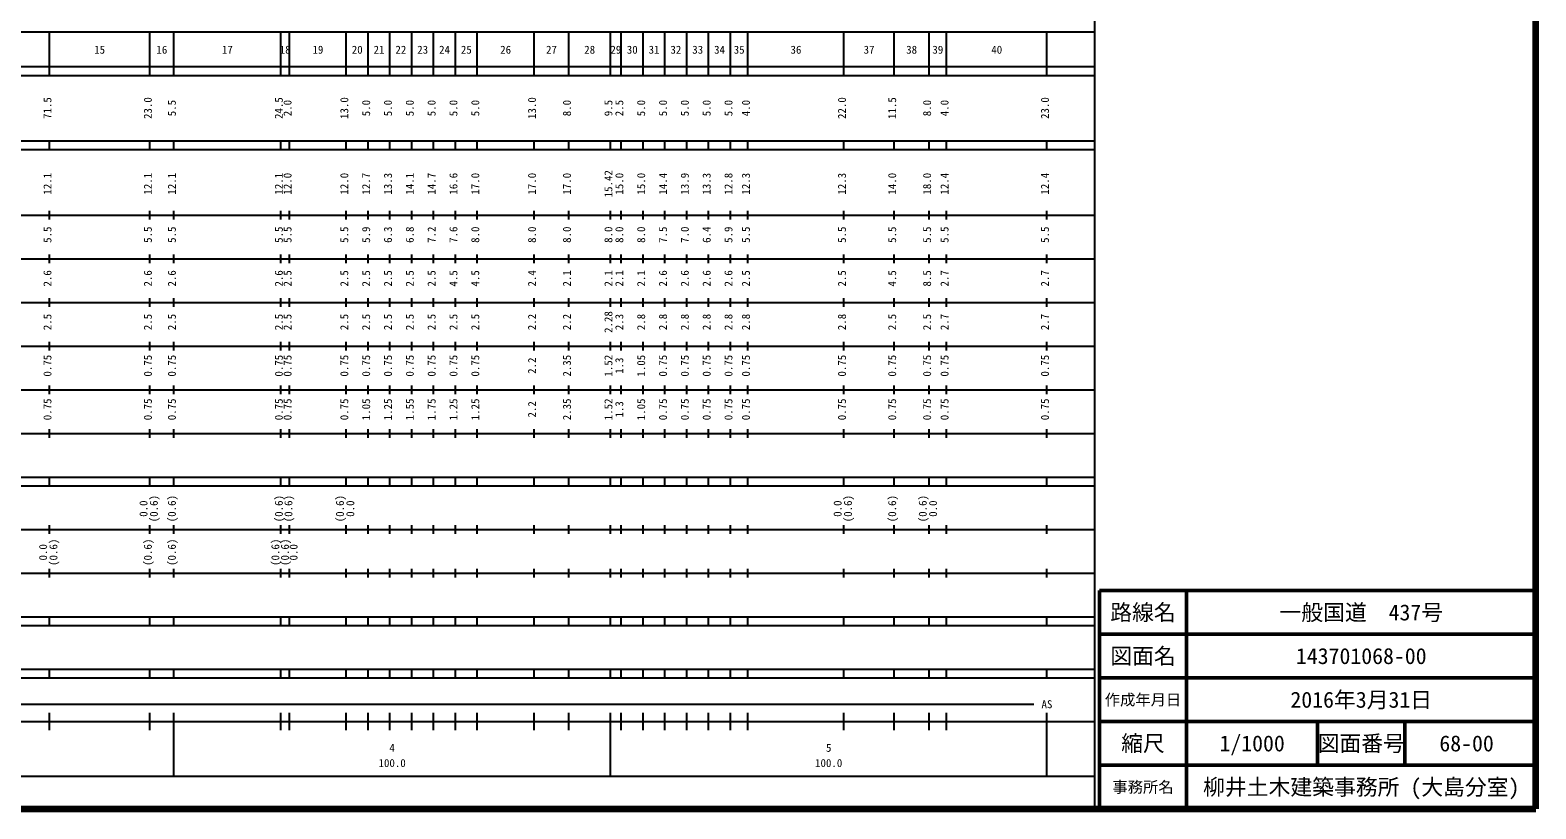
# Model space of a CAD drawing. Units: millimetres on the paper. Extents: x 40 to 680, y 20 to 380.
# Drawn here: x 335.1 to 680, y 20 to 198.4 of the extents above; entities that cross this region are included whole.
import ezdxf
from ezdxf.enums import TextEntityAlignment as Align

# ---------------------------------------------------------------- set-up
doc = ezdxf.new("R2010")
doc.units = ezdxf.units.MM
for name, color, linetype, lineweight in [('M-TTL', 2, 'Continuous', 140), ('M-TTL-BAND', 7, 'Continuous', 25), ('M-TTL-FRAM', 2, 'Continuous', 50), ('M-TTL-LINE', 7, 'Continuous', 50)]:
    doc.layers.add(name, color=color, linetype=linetype, lineweight=lineweight)
doc.layers.add('M-TTL-TXT', color=7, linetype='Continuous')
doc.styles.add('ＭＳ ゴシック', font='')
doc.styles.get('ＭＳ ゴシック').set_extended_font_data('MS Gothic')

msp = doc.modelspace()

# ---------------------------------------------------------------- linework, layer by layer
at = {"layer": 'M-TTL'}
for p, q in [((680, 20), (680, 380)), ((40, 20), (680, 20))]:
    msp.add_line(p, q, dxfattribs=at)
at = {"layer": 'M-TTL-BAND'}
for p, q in [((579, 20), (579, 370)), ((68, 198), (579, 198)), ((339.5, 188), (339.5, 198)), ((362.5, 188), (362.5, 198)), ((368, 188), (368, 198)), ((392.5, 188), (392.5, 198)), ((394.5, 188), (394.5, 198)), ((407.5, 188), (407.5, 198)), ((412.5, 188), (412.5, 198)), ((417.5, 188), (417.5, 198)), ((422.5, 188), (422.5, 198)), ((427.5, 188), (427.5, 198)), ((432.5, 188), (432.5, 198)), ((437.5, 188), (437.5, 198)), ((450.5, 188), (450.5, 198)), ((458.5, 188), (458.5, 198)), ((468, 188), (468, 198)), ((470.5, 188), (470.5, 198)), ((475.5, 188), (475.5, 198)), ((480.5, 188), (480.5, 198)), ((485.5, 188), (485.5, 198)), ((490.5, 188), (490.5, 198)), ((495.5, 188), (495.5, 198)), ((499.5, 188), (499.5, 198)), ((521.5, 188), (521.5, 198)), ((533, 188), (533, 198)), ((541, 188), (541, 198)), ((545, 188), (545, 198)), ((568, 188), (568, 198)), ((40, 190), (579, 190)), ((40, 188), (579, 188)), ((40, 173), (579, 173)), ((339.5, 171), (339.5, 173)), ((362.5, 171), (362.5, 173)), ((368, 171), (368, 173)), ((392.5, 171), (392.5, 173)), ((394.5, 171), (394.5, 173)), ((407.5, 171), (407.5, 173)), ((412.5, 171), (412.5, 173)), ((417.5, 171), (417.5, 173)), ((422.5, 171), (422.5, 173)), ((427.5, 171), (427.5, 173)), ((432.5, 171), (432.5, 173)), ((437.5, 171), (437.5, 173)), ((450.5, 171), (450.5, 173)), ((458.5, 171), (458.5, 173)), ((468, 171), (468, 173)), ((470.5, 171), (470.5, 173)), ((475.5, 171), (475.5, 173)), ((480.5, 171), (480.5, 173)), ((485.5, 171), (485.5, 173)), ((490.5, 171), (490.5, 173)), ((495.5, 171), (495.5, 173)), ((499.5, 171), (499.5, 173)), ((521.5, 171), (521.5, 173)), ((533, 171), (533, 173)), ((541, 171), (541, 173)), ((545, 171), (545, 173)), ((568, 171), (568, 173)), ((40, 171), (579, 171)), ((40, 156), (579, 156)), ((339.5, 155), (339.5, 157)), ((362.5, 155), (362.5, 157)), ((368, 155), (368, 157)), ((392.5, 155), (392.5, 157)), ((394.5, 155), (394.5, 157)), ((407.5, 155), (407.5, 157)), ((412.5, 155), (412.5, 157)), ((417.5, 155), (417.5, 157)), ((422.5, 155), (422.5, 157)), ((427.5, 155), (427.5, 157)), ((432.5, 155), (432.5, 157)), ((437.5, 155), (437.5, 157)), ((450.5, 155), (450.5, 157)), ((458.5, 155), (458.5, 157)), ((468, 155), (468, 157)), ((470.5, 155), (470.5, 157)), ((475.5, 155), (475.5, 157)), ((480.5, 155), (480.5, 157)), ((485.5, 155), (485.5, 157)), ((490.5, 155), (490.5, 157)), ((495.5, 155), (495.5, 157)), ((499.5, 155), (499.5, 157)), ((521.5, 155), (521.5, 157)), ((533, 155), (533, 157)), ((541, 155), (541, 157)), ((545, 155), (545, 157)), ((568, 155), (568, 157)), ((46, 146), (579, 146)), ((339.5, 145), (339.5, 147)), ((362.5, 145), (362.5, 147)), ((368, 145), (368, 147)), ((392.5, 145), (392.5, 147)), ((394.5, 145), (394.5, 147)), ((407.5, 145), (407.5, 147)), ((412.5, 145), (412.5, 147)), ((417.5, 145), (417.5, 147)), ((422.5, 145), (422.5, 147)), ((427.5, 145), (427.5, 147)), ((432.5, 145), (432.5, 147)), ((437.5, 145), (437.5, 147)), ((450.5, 145), (450.5, 147)), ((458.5, 145), (458.5, 147)), ((468, 145), (468, 147)), ((470.5, 145), (470.5, 147)), ((475.5, 145), (475.5, 147)), ((480.5, 145), (480.5, 147)), ((485.5, 145), (485.5, 147)), ((490.5, 145), (490.5, 147)), ((495.5, 145), (495.5, 147)), ((499.5, 145), (499.5, 147)), ((521.5, 145), (521.5, 147)), ((533, 145), (533, 147)), ((541, 145), (541, 147)), ((545, 145), (545, 147)), ((568, 145), (568, 147)), ((52, 136), (579, 136)), ((339.5, 135), (339.5, 137)), ((362.5, 135), (362.5, 137)), ((368, 135), (368, 137)), ((392.5, 135), (392.5, 137)), ((394.5, 135), (394.5, 137)), ((407.5, 135), (407.5, 137)), ((412.5, 135), (412.5, 137)), ((417.5, 135), (417.5, 137)), ((422.5, 135), (422.5, 137)), ((427.5, 135), (427.5, 137)), ((432.5, 135), (432.5, 137)), ((437.5, 135), (437.5, 137)), ((450.5, 135), (450.5, 137)), ((458.5, 135), (458.5, 137)), ((468, 135), (468, 137)), ((470.5, 135), (470.5, 137)), ((475.5, 135), (475.5, 137)), ((480.5, 135), (480.5, 137)), ((485.5, 135), (485.5, 137)), ((490.5, 135), (490.5, 137)), ((495.5, 135), (495.5, 137)), ((499.5, 135), (499.5, 137)), ((521.5, 135), (521.5, 137)), ((533, 135), (533, 137)), ((541, 135), (541, 137)), ((545, 135), (545, 137)), ((568, 135), (568, 137)), ((46, 126), (579, 126)), ((339.5, 125), (339.5, 127)), ((362.5, 125), (362.5, 127)), ((368, 125), (368, 127)), ((392.5, 125), (392.5, 127)), ((394.5, 125), (394.5, 127)), ((407.5, 125), (407.5, 127)), ((412.5, 125), (412.5, 127)), ((417.5, 125), (417.5, 127)), ((422.5, 125), (422.5, 127)), ((427.5, 125), (427.5, 127)), ((432.5, 125), (432.5, 127)), ((437.5, 125), (437.5, 127)), ((450.5, 125), (450.5, 127)), ((458.5, 125), (458.5, 127)), ((468, 125), (468, 127)), ((470.5, 125), (470.5, 127)), ((475.5, 125), (475.5, 127)), ((480.5, 125), (480.5, 127)), ((485.5, 125), (485.5, 127)), ((490.5, 125), (490.5, 127)), ((495.5, 125), (495.5, 127)), ((499.5, 125), (499.5, 127)), ((521.5, 125), (521.5, 127)), ((533, 125), (533, 127)), ((541, 125), (541, 127)), ((545, 125), (545, 127)), ((568, 125), (568, 127)), ((52, 116), (579, 116)), ((339.5, 115), (339.5, 117)), ((362.5, 115), (362.5, 117)), ((368, 115), (368, 117)), ((392.5, 115), (392.5, 117)), ((394.5, 115), (394.5, 117)), ((407.5, 115), (407.5, 117)), ((412.5, 115), (412.5, 117)), ((417.5, 115), (417.5, 117)), ((422.5, 115), (422.5, 117)), ((427.5, 115), (427.5, 117)), ((432.5, 115), (432.5, 117)), ((437.5, 115), (437.5, 117)), ((450.5, 115), (450.5, 117)), ((458.5, 115), (458.5, 117)), ((468, 115), (468, 117)), ((470.5, 115), (470.5, 117)), ((475.5, 115), (475.5, 117)), ((480.5, 115), (480.5, 117)), ((485.5, 115), (485.5, 117)), ((490.5, 115), (490.5, 117)), ((495.5, 115), (495.5, 117)), ((499.5, 115), (499.5, 117)), ((521.5, 115), (521.5, 117)), ((533, 115), (533, 117)), ((541, 115), (541, 117)), ((545, 115), (545, 117)), ((568, 115), (568, 117)), ((339.5, 105), (339.5, 107)), ((362.5, 105), (362.5, 107)), ((368, 105), (368, 107)), ((392.5, 105), (392.5, 107)), ((394.5, 105), (394.5, 107)), ((407.5, 105), (407.5, 107)), ((412.5, 105), (412.5, 107)), ((417.5, 105), (417.5, 107)), ((422.5, 105), (422.5, 107)), ((427.5, 105), (427.5, 107)), ((432.5, 105), (432.5, 107)), ((437.5, 105), (437.5, 107)), ((450.5, 105), (450.5, 107)), ((458.5, 105), (458.5, 107)), ((468, 105), (468, 107)), ((470.5, 105), (470.5, 107)), ((475.5, 105), (475.5, 107)), ((480.5, 105), (480.5, 107)), ((485.5, 105), (485.5, 107)), ((490.5, 105), (490.5, 107)), ((495.5, 105), (495.5, 107)), ((499.5, 105), (499.5, 107)), ((521.5, 105), (521.5, 107)), ((533, 105), (533, 107)), ((541, 105), (541, 107)), ((545, 105), (545, 107)), ((568, 105), (568, 107)), ((46, 106), (579, 106)), ((40, 96), (579, 96)), ((40, 94), (579, 94)), ((339.5, 94), (339.5, 96)), ((362.5, 94), (362.5, 96)), ((368, 94), (368, 96)), ((392.5, 94), (392.5, 96)), ((394.5, 94), (394.5, 96)), ((407.5, 94), (407.5, 96)), ((412.5, 94), (412.5, 96)), ((417.5, 94), (417.5, 96)), ((422.5, 94), (422.5, 96)), ((427.5, 94), (427.5, 96)), ((432.5, 94), (432.5, 96)), ((437.5, 94), (437.5, 96)), ((450.5, 94), (450.5, 96)), ((458.5, 94), (458.5, 96)), ((468, 94), (468, 96)), ((470.5, 94), (470.5, 96)), ((475.5, 94), (475.5, 96)), ((480.5, 94), (480.5, 96)), ((485.5, 94), (485.5, 96)), ((490.5, 94), (490.5, 96)), ((495.5, 94), (495.5, 96)), ((499.5, 94), (499.5, 96)), ((521.5, 94), (521.5, 96)), ((533, 94), (533, 96)), ((541, 94), (541, 96)), ((545, 94), (545, 96)), ((568, 94), (568, 96)), ((49, 84), (579, 84)), ((339.5, 83), (339.5, 85)), ((362.5, 83), (362.5, 85)), ((368, 83), (368, 85)), ((392.5, 83), (392.5, 85)), ((394.5, 83), (394.5, 85)), ((407.5, 83), (407.5, 85)), ((412.5, 83), (412.5, 85)), ((417.5, 83), (417.5, 85)), ((422.5, 83), (422.5, 85)), ((427.5, 83), (427.5, 85)), ((432.5, 83), (432.5, 85)), ((437.5, 83), (437.5, 85)), ((450.5, 83), (450.5, 85)), ((458.5, 83), (458.5, 85)), ((468, 83), (468, 85)), ((470.5, 83), (470.5, 85)), ((475.5, 83), (475.5, 85)), ((480.5, 83), (480.5, 85)), ((485.5, 83), (485.5, 85)), ((490.5, 83), (490.5, 85)), ((495.5, 83), (495.5, 85)), ((499.5, 83), (499.5, 85)), ((521.5, 83), (521.5, 85)), ((533, 83), (533, 85)), ((541, 83), (541, 85)), ((545, 83), (545, 85)), ((568, 83), (568, 85)), ((40, 74), (579, 74)), ((339.5, 73), (339.5, 75)), ((362.5, 73), (362.5, 75)), ((368, 73), (368, 75)), ((392.5, 73), (392.5, 75)), ((394.5, 73), (394.5, 75)), ((407.5, 73), (407.5, 75)), ((412.5, 73), (412.5, 75)), ((417.5, 73), (417.5, 75)), ((422.5, 73), (422.5, 75)), ((427.5, 73), (427.5, 75)), ((432.5, 73), (432.5, 75)), ((437.5, 73), (437.5, 75)), ((450.5, 73), (450.5, 75)), ((458.5, 73), (458.5, 75)), ((468, 73), (468, 75)), ((470.5, 73), (470.5, 75)), ((475.5, 73), (475.5, 75)), ((480.5, 73), (480.5, 75)), ((485.5, 73), (485.5, 75)), ((490.5, 73), (490.5, 75)), ((495.5, 73), (495.5, 75)), ((499.5, 73), (499.5, 75)), ((521.5, 73), (521.5, 75)), ((533, 73), (533, 75)), ((541, 73), (541, 75)), ((545, 73), (545, 75)), ((568, 73), (568, 75)), ((40, 64), (579, 64)), ((339.5, 62), (339.5, 64)), ((362.5, 62), (362.5, 64)), ((368, 62), (368, 64)), ((392.5, 62), (392.5, 64)), ((394.5, 62), (394.5, 64)), ((407.5, 62), (407.5, 64)), ((412.5, 62), (412.5, 64)), ((417.5, 62), (417.5, 64)), ((422.5, 62), (422.5, 64)), ((427.5, 62), (427.5, 64)), ((432.5, 62), (432.5, 64)), ((437.5, 62), (437.5, 64)), ((450.5, 62), (450.5, 64)), ((458.5, 62), (458.5, 64)), ((468, 62), (468, 64)), ((470.5, 62), (470.5, 64)), ((475.5, 62), (475.5, 64)), ((480.5, 62), (480.5, 64)), ((485.5, 62), (485.5, 64)), ((490.5, 62), (490.5, 64)), ((495.5, 62), (495.5, 64)), ((499.5, 62), (499.5, 64)), ((521.5, 62), (521.5, 64)), ((533, 62), (533, 64)), ((541, 62), (541, 64)), ((545, 62), (545, 64)), ((568, 62), (568, 64)), ((40, 62), (579, 62)), ((40, 52), (579, 52)), ((339.5, 50), (339.5, 52)), ((362.5, 50), (362.5, 52)), ((368, 50), (368, 52)), ((392.5, 50), (392.5, 52)), ((394.5, 50), (394.5, 52)), ((407.5, 50), (407.5, 52)), ((412.5, 50), (412.5, 52)), ((417.5, 50), (417.5, 52)), ((422.5, 50), (422.5, 52)), ((427.5, 50), (427.5, 52)), ((432.5, 50), (432.5, 52)), ((437.5, 50), (437.5, 52)), ((450.5, 50), (450.5, 52)), ((458.5, 50), (458.5, 52)), ((468, 50), (468, 52)), ((470.5, 50), (470.5, 52)), ((475.5, 50), (475.5, 52)), ((480.5, 50), (480.5, 52)), ((485.5, 50), (485.5, 52)), ((490.5, 50), (490.5, 52)), ((495.5, 50), (495.5, 52)), ((499.5, 50), (499.5, 52)), ((521.5, 50), (521.5, 52)), ((533, 50), (533, 52)), ((541, 50), (541, 52)), ((545, 50), (545, 52)), ((568, 50), (568, 52)), ((40, 50), (579, 50)), ((71, 44), (565, 44)), ((339.5, 38), (339.5, 42)), ((362.5, 38), (362.5, 42)), ((368, 27.5), (368, 42)), ((392.5, 38), (392.5, 42)), ((394.5, 38), (394.5, 42)), ((407.5, 38), (407.5, 42)), ((412.5, 38), (412.5, 42)), ((417.5, 38), (417.5, 42)), ((422.5, 38), (422.5, 42)), ((427.5, 38), (427.5, 42)), ((432.5, 38), (432.5, 42)), ((437.5, 38), (437.5, 42)), ((450.5, 38), (450.5, 42)), ((458.5, 38), (458.5, 42)), ((468, 27.5), (468, 42)), ((470.5, 38), (470.5, 42)), ((475.5, 38), (475.5, 42)), ((480.5, 38), (480.5, 42)), ((485.5, 38), (485.5, 42)), ((490.5, 38), (490.5, 42)), ((495.5, 38), (495.5, 42)), ((499.5, 38), (499.5, 42)), ((521.5, 38), (521.5, 42)), ((533, 38), (533, 42)), ((541, 38), (541, 42)), ((545, 38), (545, 42)), ((568, 27.5), (568, 42)), ((40, 40), (579, 40)), ((68, 27.5), (579, 27.5))]:
    msp.add_line(p, q, dxfattribs=at)
at = {"layer": 'M-TTL-FRAM'}
for p, q in [((680, 70), (580, 70)), ((580, 70), (580, 20))]:
    msp.add_line(p, q, dxfattribs=at)
at = {"layer": 'M-TTL-LINE'}
for p, q in [((600, 70), (600, 20)), ((680, 60), (580, 60)), ((680, 50), (580, 50)), ((680, 40), (580, 40)), ((630, 40), (630, 30)), ((650, 40), (650, 30)), ((680, 30), (580, 30))]:
    msp.add_line(p, q, dxfattribs=at)

# ---------------------------------------------------------------- texts
at = {"layer": 'M-TTL-BAND', "style": 'ＭＳ ゴシック'}
for s, p in [('15', (351, 192.405)), ('16', (365.25, 192.405)), ('17', (380.25, 192.405)), ('18', (393.5, 192.405)), ('19', (401, 192.405)), ('20', (410, 192.405)), ('21', (415, 192.405)), ('22', (420, 192.405)), ('23', (425, 192.405)), ('24', (430, 192.405)), ('25', (435, 192.405)), ('26', (444, 192.405)), ('27', (454.5, 192.405)), ('28', (463.25, 192.405)), ('29', (469.25, 192.405)), ('30', (473, 192.405)), ('31', (478, 192.405)), ('32', (483, 192.405)), ('33', (488, 192.405)), ('34', (493, 192.405)), ('35', (497.5, 192.405)), ('36', (510.5, 192.405)), ('37', (527.25, 192.405)), ('38', (537, 192.405)), ('39', (543, 192.405)), ('40', (556.5, 192.405)), ('AS', (568, 42.5)), ('4', (418, 32.523)), ('5', (518, 32.523)), ('100.0', (418, 29.033)), ('100.0', (518, 29.033))]:
    msp.add_text(s, height=1.833, dxfattribs=at).set_placement(p, align=Align.BOTTOM_CENTER)
for s, p in [('71.5', (340.5, 180.5)), ('23.0', (363.5, 180.5)), ('24.5', (393.5, 180.5)), ('13.0', (408.5, 180.5)), ('13.0', (451.5, 180.5)), ('22.0', (522.5, 180.5)), ('11.5', (534, 180.5)), ('23.0', (569, 180.5)), ('5.5', (369, 180.5)), ('2.0', (395.5, 180.5)), ('5.0', (413.5, 180.5)), ('5.0', (418.5, 180.5)), ('5.0', (423.5, 180.5)), ('5.0', (428.5, 180.5)), ('5.0', (433.5, 180.5)), ('5.0', (438.5, 180.5)), ('8.0', (459.5, 180.5)), ('9.5', (469, 180.5)), ('2.5', (471.5, 180.5)), ('5.0', (476.5, 180.5)), ('5.0', (481.5, 180.5)), ('5.0', (486.5, 180.5)), ('5.0', (491.5, 180.5)), ('5.0', (496.5, 180.5)), ('4.0', (500.5, 180.5)), ('8.0', (542, 180.5)), ('4.0', (546, 180.5)), ('15.42', (469, 163.174)), ('14.4', (481.5, 163.174)), ('12.4', (546, 163.174)), ('12.4', (569, 163.174)), ('12.1', (340.5, 163.174)), ('12.1', (363.5, 163.174)), ('12.1', (369, 163.174)), ('12.1', (393.5, 163.174)), ('12.0', (395.5, 163.174)), ('12.0', (408.5, 163.174)), ('12.7', (413.5, 163.174)), ('13.3', (418.5, 163.174)), ('14.1', (423.5, 163.174)), ('14.7', (428.5, 163.174)), ('16.6', (433.5, 163.174)), ('17.0', (438.5, 163.174)), ('17.0', (451.5, 163.174)), ('17.0', (459.5, 163.174)), ('15.0', (471.5, 163.174)), ('15.0', (476.5, 163.174)), ('13.9', (486.5, 163.174)), ('13.3', (491.5, 163.174)), ('12.8', (496.5, 163.174)), ('12.3', (500.5, 163.174)), ('12.3', (522.5, 163.174)), ('14.0', (534, 163.174)), ('18.0', (542, 163.174)), ('5.5', (340.5, 151.5)), ('5.5', (363.5, 151.5)), ('5.5', (369, 151.5)), ('5.5', (393.5, 151.5)), ('5.5', (395.5, 151.5)), ('5.5', (408.5, 151.5)), ('5.9', (413.5, 151.5)), ('6.3', (418.5, 151.5)), ('6.8', (423.5, 151.5)), ('7.2', (428.5, 151.5)), ('7.6', (433.5, 151.5)), ('8.0', (438.5, 151.5)), ('8.0', (451.5, 151.5)), ('8.0', (459.5, 151.5)), ('8.0', (469, 151.5)), ('8.0', (471.5, 151.5)), ('8.0', (476.5, 151.5)), ('7.5', (481.5, 151.5)), ('7.0', (486.5, 151.5)), ('6.4', (491.5, 151.5)), ('5.9', (496.5, 151.5)), ('5.5', (500.5, 151.5)), ('5.5', (522.5, 151.5)), ('5.5', (534, 151.5)), ('5.5', (542, 151.5)), ('5.5', (546, 151.5)), ('5.5', (569, 151.5)), ('2.6', (340.5, 141.5)), ('2.6', (363.5, 141.5)), ('2.6', (369, 141.5)), ('2.6', (393.5, 141.5)), ('2.5', (395.5, 141.5)), ('2.5', (408.5, 141.5)), ('2.5', (413.5, 141.5)), ('2.5', (418.5, 141.5)), ('2.5', (423.5, 141.5)), ('2.5', (428.5, 141.5)), ('4.5', (433.5, 141.5)), ('4.5', (438.5, 141.5)), ('2.4', (451.5, 141.5)), ('2.1', (459.5, 141.5)), ('2.1', (469, 141.5)), ('2.1', (471.5, 141.5)), ('2.1', (476.5, 141.5)), ('2.6', (481.5, 141.5)), ('2.6', (486.5, 141.5)), ('2.6', (491.5, 141.5)), ('2.6', (496.5, 141.5)), ('2.5', (500.5, 141.5)), ('2.5', (522.5, 141.5)), ('4.5', (534, 141.5)), ('8.5', (542, 141.5)), ('2.7', (546, 141.5)), ('2.7', (569, 141.5)), ('2.5', (340.5, 131.5)), ('2.5', (363.5, 131.5)), ('2.5', (369, 131.5)), ('2.5', (393.5, 131.5)), ('2.5', (395.5, 131.5)), ('2.5', (408.5, 131.5)), ('2.5', (413.5, 131.5)), ('2.5', (418.5, 131.5)), ('2.5', (423.5, 131.5)), ('2.5', (428.5, 131.5)), ('2.5', (433.5, 131.5)), ('2.5', (438.5, 131.5)), ('2.2', (451.5, 131.5)), ('2.2', (459.5, 131.5)), ('2.28', (469, 131.5)), ('2.3', (471.5, 131.5)), ('2.8', (476.5, 131.5)), ('2.8', (481.5, 131.5)), ('2.8', (486.5, 131.5)), ('2.8', (491.5, 131.5)), ('2.8', (496.5, 131.5)), ('2.8', (500.5, 131.5)), ('2.8', (522.5, 131.5)), ('2.5', (534, 131.5)), ('2.5', (542, 131.5)), ('2.7', (546, 131.5)), ('2.7', (569, 131.5)), ('0.75', (340.5, 121.5)), ('0.75', (363.5, 121.5)), ('0.75', (369, 121.5)), ('0.75', (393.5, 121.5)), ('0.75', (395.5, 121.5)), ('0.75', (408.5, 121.5)), ('0.75', (413.5, 121.5)), ('0.75', (418.5, 121.5)), ('0.75', (423.5, 121.5)), ('0.75', (428.5, 121.5)), ('0.75', (433.5, 121.5)), ('0.75', (438.5, 121.5)), ('2.2', (451.5, 121.5)), ('2.35', (459.5, 121.5)), ('1.52', (469, 121.5)), ('1.3', (471.5, 121.5)), ('1.05', (476.5, 121.5)), ('0.75', (481.5, 121.5)), ('0.75', (486.5, 121.5)), ('0.75', (491.5, 121.5)), ('0.75', (496.5, 121.5)), ('0.75', (500.5, 121.5)), ('0.75', (522.5, 121.5)), ('0.75', (534, 121.5)), ('0.75', (542, 121.5)), ('0.75', (546, 121.5)), ('0.75', (569, 121.5)), ('0.75', (340.5, 111.5)), ('0.75', (363.5, 111.5)), ('0.75', (369, 111.5)), ('0.75', (393.5, 111.5)), ('0.75', (395.5, 111.5)), ('0.75', (408.5, 111.5)), ('1.05', (413.5, 111.5)), ('1.25', (418.5, 111.5)), ('1.55', (423.5, 111.5)), ('1.75', (428.5, 111.5)), ('1.25', (433.5, 111.5)), ('1.25', (438.5, 111.5)), ('2.35', (459.5, 111.5)), ('1.52', (469, 111.5)), ('1.05', (476.5, 111.5)), ('0.75', (481.5, 111.5)), ('0.75', (486.5, 111.5)), ('0.75', (491.5, 111.5)), ('0.75', (496.5, 111.5)), ('0.75', (500.5, 111.5)), ('0.75', (522.5, 111.5)), ('0.75', (534, 111.5)), ('0.75', (542, 111.5)), ('0.75', (546, 111.5)), ('0.75', (569, 111.5)), ('2.2', (451.5, 111.5)), ('1.3', (471.5, 111.5)), ('0.0', (362.5, 88.764)), ('(0.6)', (364.87, 88.764)), ('(0.6)', (369, 88.764)), ('(0.6)', (393.5, 88.764)), ('(0.6)', (395.7, 88.764)), ('(0.6)', (407.5, 88.764)), ('0.0', (409.87, 88.764)), ('0.0', (521.5, 88.764)), ('(0.6)', (523.87, 88.764)), ('(0.6)', (534, 88.764)), ('(0.6)', (541, 88.764)), ('0.0', (543.37, 88.764)), ('0.0', (339.5, 78.764)), ('(0.6)', (341.87, 78.764)), ('(0.6)', (363.5, 78.764)), ('(0.6)', (369, 78.764)), ('(0.6)', (392.7, 78.764)), ('(0.6)', (394.9, 78.764)), ('0.0', (396.87, 78.764))]:
    msp.add_text(s, height=1.833, rotation=90, dxfattribs=at).set_placement(p, align=Align.BOTTOM_CENTER)
at = {"layer": 'M-TTL-TXT', "style": 'ＭＳ ゴシック'}
for s, height, p in [('路線名', 3.666, (590, 65)), ('路線名', 3.666, (590, 65)), ('一般国道\u3000437号', 3.666, (640, 65)), ('図面名', 3.666, (590, 55)), ('図面名', 3.666, (590, 55)), ('143701068-00', 3.666, (640, 55)), ('作成年月日', 2.566, (590, 45)), ('作成年月日', 2.566, (590, 45)), ('2016年3月31日', 3.666, (640, 45)), ('縮尺', 3.666, (590, 35)), ('縮尺', 3.666, (590, 35)), ('1/1000', 3.666, (615, 35)), ('図面番号', 3.666, (640, 35)), ('図面番号', 3.666, (640, 35)), ('68-00', 3.666, (664.125, 35)), ('事務所名', 2.566, (590, 25)), ('事務所名', 2.566, (590, 25)), ('柳井土木建築事務所 (大島分室)', 3.666, (640, 25))]:
    msp.add_text(s, height=height, dxfattribs=at).set_placement(p, align=Align.MIDDLE_CENTER)

doc.saveas('drawing.dxf')
